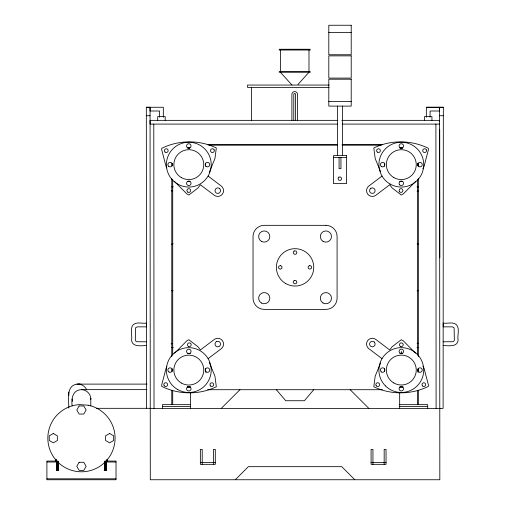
<?xml version="1.0" encoding="UTF-8"?>
<svg xmlns="http://www.w3.org/2000/svg" width="505" height="505" viewBox="0 0 505 505"><rect width="100%" height="100%" fill="white"/><g stroke="black" fill="none" stroke-linecap="round" stroke-linejoin="round"><path stroke-width="0.76" d="M439.59 121.238L439.602 107.268L443.333 107.275L443.106 408.394L439.369 408.394M146.993 384.109L76.893 384.109C65.606 385.927 69.021 400.402 68.806 408.128M68.806 395.655L68.813 392.114M90.818 398.982L90.799 399.588L90.799 398.376L90.818 398.982C90.887 393.067 84.739 388.32 79.045 389.961C72.038 391.716 71.331 399.973 72.12 405.9M172.123 163.652L172.123 165.621M172.123 369.098L172.123 371.068M205.491 165.621L205.491 163.652M205.491 371.068L205.491 369.098M384.633 163.652L384.633 165.621M384.633 369.073L384.633 371.042M417.995 165.621L417.995 163.652M417.995 371.042L417.995 369.073M172.066 165.76L172.066 163.519M205.548 163.519L205.548 165.76M209.215 172.401L214.928 158.602L216.323 147.978C199.418 139.67 178.568 139.917 161.745 148.319L161.733 149.865L166.095 166.555L166.877 167.925M172.066 371.2L172.066 368.959M205.548 368.959L205.548 371.2M384.576 165.76L384.576 163.519M418.052 163.519L418.052 165.76M380.631 362.988L375.196 376.118L373.801 386.742C390.706 395.049 411.55 394.803 428.379 386.394L428.385 384.854L424.023 368.164L422.855 366.112M384.576 371.175L384.576 368.934M418.052 368.934L418.052 371.175M166.877 366.794L166.095 368.164L161.733 384.854L161.745 386.394C178.568 394.803 199.418 395.049 216.323 386.742L214.928 376.118L209.215 362.319M422.855 168.607L424.023 166.555L428.385 149.865L428.379 148.319C411.55 139.917 390.706 139.67 373.801 147.978L375.196 158.602L380.631 171.732M313.744 389.715L304.401 400.736L285.723 400.736L276.38 389.715M297.944 84.468L308.984 72.259M174.629 353.172L186.755 340.9L188.807 339.695L197.96 346.72L200.428 349.933L214.284 339.455A5.789 5.789 0 0 1 222.396 340.578A5.789 5.789 0 0 1 221.272 348.69L208.104 358.651M415.489 181.548L403.369 193.819L401.317 195.025L392.164 187.999L389.696 184.78L375.84 195.265A5.789 5.789 0 0 1 367.728 194.135A5.789 5.789 0 0 1 368.852 186.023L382.02 176.068M221.278 408.394L239.957 389.715M235.286 479.75L248.359 466.677L341.759 466.677L354.838 479.75M171.618 244.224L173.032 243.606M417.086 290.924L418.506 290.306M189.93 147.896L187.69 147.896A2.241 2.241 0 0 1 187.69 144.013A2.241 2.241 0 0 1 191.048 145.958A2.241 2.241 0 0 1 187.69 147.896M187.69 181.377A2.241 2.241 0 0 1 191.048 183.315A2.241 2.241 0 0 1 187.69 185.259A2.241 2.241 0 0 1 187.69 181.377L189.93 181.377M402.434 147.896L400.194 147.896A2.241 2.241 0 0 1 400.194 144.013A2.241 2.241 0 0 1 403.558 145.958A2.241 2.241 0 0 1 400.194 147.896M400.194 181.377L402.434 181.377M189.93 353.342L187.69 353.342A2.241 2.241 0 0 1 187.69 349.46A2.241 2.241 0 0 1 191.048 351.398A2.241 2.241 0 0 1 187.69 353.342M187.69 386.817A2.241 2.241 0 0 1 191.048 388.762A2.241 2.241 0 0 1 187.69 390.7A2.241 2.241 0 0 1 187.69 386.817L189.93 386.817M402.434 353.317L400.194 353.317A2.241 2.241 0 0 1 400.194 349.435A2.241 2.241 0 0 1 403.558 351.379A2.241 2.241 0 0 1 400.194 353.317M400.194 386.792A2.241 2.241 0 0 1 403.558 388.736A2.241 2.241 0 0 1 400.194 390.674A2.241 2.241 0 0 1 400.194 386.792L402.434 386.792M417.054 191.408L418.475 190.839M171.195 343.867L172.659 343.286M187.462 353.721L189.792 353.399M399.966 353.696L402.302 353.374M187.822 147.952L189.792 147.952M400.332 147.952L402.302 147.952M189.792 181.32L187.822 181.32M402.302 181.32L400.332 181.32M187.822 353.399L190.158 353.721M400.332 353.374L401.317 353.241A19.064 19.064 0 0 1 402.7 353.563M189.792 386.761L187.822 386.761M402.302 386.735L400.332 386.735M328.805 32.528L351.215 32.528M279.145 49.256L310.253 49.256M279.145 50.027L310.253 50.027M279.145 71.495L310.253 71.495M279.145 72.259L310.253 72.259M329.134 85.055L247.564 85.055L247.564 87.378L329.134 87.378M328.805 101.436L351.215 101.436M146.557 408.394L146.324 107.275L150.061 107.268L150.294 479.75L439.83 479.75L439.59 120.354L341.765 120.354M426.34 117.274L426.34 107.268L443.333 107.275M146.324 107.275L163.323 107.268L163.323 117.274M426.34 107.268L439.602 107.268L439.602 111.005L430.071 111.005L430.071 117.236M146.33 115.721L150.067 115.721M337.82 120.354L150.054 120.354L150.054 124.091L337.403 124.091M342.131 124.091L439.59 124.091M208.009 144.815L337.207 144.815M341.935 144.815L382.108 144.815M209.146 145.004L337.624 145.004M342.352 145.004L380.978 145.004M333.477 157.478L346.55 157.478M171.769 186.869L173.322 186.869M417.004 186.869L418.525 186.869M146.507 341.797L136.685 341.715L135.561 340.856L135.296 339.808L135.561 327.795L137.291 326.855L146.494 326.855L146.494 323.118C142.208 323.85 136.798 321.489 133.194 324.747C129.589 328.932 132.55 335.162 131.559 340.048C132.026 347.434 141.69 345.641 146.507 345.534M443.156 341.797L452.972 341.715L454.096 340.856L454.361 339.808L454.096 327.795L452.373 326.855L443.169 326.855L443.169 323.118C447.455 323.85 452.865 321.489 456.469 324.747C460.074 328.932 457.113 335.162 458.098 340.048C457.637 347.434 447.967 345.641 443.15 345.534M171.769 347.667L173.322 347.667M417.004 347.667L418.525 347.667M81.456 389.639L146.816 389.639M207.587 389.715L382.367 389.715M190.454 404.656L162.433 404.656L162.433 408.394M399.67 404.656L427.691 404.656L427.691 408.394M162.433 406.525L190.454 406.525M399.67 406.525L427.691 406.525M96.322 408.318L150.761 408.318M150.294 408.394L439.83 408.394M57.898 461.071L46.902 461.071L46.902 479.75L116.017 479.75L116.017 461.071L105.021 461.071M46.902 462.006L58.681 462.006M104.238 462.006L116.017 462.006M200.352 462.466L215.3 462.466M371.087 462.466L386.035 462.466M106.195 470.408L106.195 461.848L106.227 470.408L104.365 470.408L104.396 462.624M46.902 478.816L116.017 478.816M439.596 115.721L443.327 115.721M76.893 384.109C80.989 383.611 85.13 386.028 86.715 389.841M78.294 384.109L80.421 384.122M171.195 190.663L172.659 191.243M417.054 343.122L418.475 343.69M417.086 243.606L418.506 244.224M171.618 290.306L173.032 290.924M208.104 176.068L221.272 186.023A5.789 5.789 0 0 1 222.396 194.135A5.789 5.789 0 0 1 214.284 195.265L200.428 184.78L197.96 187.999L188.807 195.025L186.755 193.819L174.629 181.548M382.02 358.651L368.852 348.69A5.789 5.789 0 0 1 367.728 340.578A5.789 5.789 0 0 1 375.84 339.455L389.696 349.933L392.164 346.72L401.317 339.695L403.369 340.9L415.489 353.172M350.167 389.715L368.846 408.394M280.408 72.259L291.978 85.055M205.181 368.694L205.617 370.083A16.81 16.81 0 0 1 205.478 372.273M72.12 398.982L72.436 401.399M435.91 124.091L436.093 408.394M439.722 129.69L439.83 257.746M153.791 124.091L154.025 408.394M431.939 120.354L431.939 116.617L424.471 116.617L424.471 120.354M418.348 178.675L418.348 356.625M418.348 390.296L418.348 404.656M417.414 179.629L417.414 355.091M417.414 390.498L417.414 404.656M401.317 351.392L401.317 353.241M399.67 392.858L399.67 408.394M384.166 464.335L384.166 449.393L386.035 449.393L386.035 464.335L371.087 464.335L371.087 449.393L372.955 449.393L372.955 464.335M342.44 106.107L342.44 155.609M340.944 157.478L340.944 168.683L339.076 168.683L339.076 157.478M337.586 106.107L337.586 155.609M308.984 50.027L308.984 71.495M297.502 120.177L297.502 94.372A2.803 2.803 0 0 0 294.699 91.569A2.803 2.803 0 0 0 291.896 94.372L291.896 120.177M295.633 120.114L295.583 94.132A0.915 0.915 0 0 0 293.809 94.132L293.765 120.114M280.408 50.027L280.408 71.495M251.402 87.378L251.402 120.455M213.432 464.335L213.432 449.393L215.3 449.393L215.3 464.335L200.352 464.335L200.352 449.393L202.221 449.393L202.221 464.335M190.454 392.858L190.454 408.394M172.71 179.629L172.71 355.091M172.71 390.498L172.71 404.656M171.776 178.65L171.776 356.625M171.776 390.296L171.776 404.656M165.192 120.354L165.192 116.617L157.718 116.617L157.718 120.354M159.586 117.236L159.586 111.005L150.061 111.005L150.061 107.268M107.161 459.203L107.161 461.071M106.618 459.828L106.618 461.071M106.107 461.848L106.107 470.408M105.955 461.848L105.955 470.408M105.76 461.848L105.76 470.408M105.539 461.848L105.539 470.408M105.299 461.848L105.299 470.408M105.053 461.848L105.053 470.408M104.832 461.848L104.832 470.408M104.636 461.848L104.636 470.408M104.484 461.848L104.484 470.408M90.799 400.231L90.799 405.9M58.555 462.624L58.523 470.408L56.693 470.408L56.724 461.848M58.435 462.624L58.435 470.408M58.283 461.848L58.283 470.408M58.088 461.848L58.088 470.408M57.867 461.848L57.867 470.408M57.62 461.848L57.62 470.408M57.381 461.848L57.381 470.408M57.153 461.848L57.153 470.408M56.964 461.848L56.964 470.408M56.812 461.848L56.812 470.408M56.301 459.203L56.301 461.071M55.758 459.203L55.758 461.071M205.554 163.178A16.81 16.81 0 0 1 205.554 166.101M403.091 386.95A15.219 15.219 0 0 1 399.79 387.127M418.127 370.058A16.81 16.81 0 0 1 417.982 372.248M190.587 386.975A15.213 15.213 0 0 1 187.279 387.146M418.064 163.178A16.81 16.81 0 0 1 418.064 166.101M402.775 181.383A16.81 16.81 0 0 1 399.853 181.383M384.564 166.101A16.81 16.81 0 0 1 384.564 163.178M399.853 147.889A16.81 16.81 0 0 1 402.775 147.889M79.127 405.963L76.792 410.009L79.127 414.049L83.792 414.049L86.128 410.009L83.792 405.963L79.127 405.963M79.127 462.283L76.792 466.33L79.127 470.376L83.792 470.376L86.128 466.33L83.792 462.283L79.127 462.283M294.125 250.966L293.19 252.588L294.125 254.204L295.993 254.204L296.921 252.588L295.993 250.966L294.125 250.966M338.924 177.066L337.99 178.682L338.924 180.298L340.793 180.298L341.727 178.682L340.793 177.066L338.924 177.066M294.131 280.515L293.197 282.131L294.131 283.747L295.999 283.747L296.934 282.131L295.999 280.515L294.131 280.515M370.948 188.22L370.367 188.662A2.803 2.803 0 0 0 373.75 193.068L374.325 192.626A2.803 2.803 0 0 0 370.948 188.22M216.374 341.645L215.793 342.093A2.803 2.803 0 0 0 219.176 346.499L219.757 346.058A2.803 2.803 0 0 0 216.374 341.645M280.288 265.497L278.672 266.432L278.672 268.3L280.288 269.234L281.904 268.3L281.904 266.432L280.288 265.497M309.836 265.485L308.214 266.419L308.214 268.288L309.836 269.222L311.452 268.288L311.452 266.419L309.836 265.485M53.296 433.498L49.256 435.834L49.256 440.505L53.296 442.841L57.343 440.505L57.343 435.834L53.296 433.498M109.623 433.498L105.577 435.834L105.577 440.505L109.623 442.841L113.663 440.505L113.663 435.834L109.623 433.498M351.215 25.25L328.805 25.25L328.805 54.755L351.215 54.755L351.215 25.25M351.215 55.866L328.805 55.866L328.805 78.098L351.215 78.098L351.215 55.866M351.215 79.209L328.805 79.209L328.805 106.107L351.215 106.107L351.215 79.209M346.55 155.609L333.477 155.609L333.477 183.631L346.55 183.631L346.55 155.609M325.883 225.331L264.241 225.331A11.211 11.211 0 0 0 253.03 236.536L253.03 298.184A11.211 11.211 0 0 0 264.241 309.388L325.883 309.388A11.211 11.211 0 0 0 337.094 298.184L337.094 236.536A11.211 11.211 0 0 0 325.883 225.331M88.186 405.225L79.43 404.606A33.627 33.627 0 0 0 51.895 454.191A33.627 33.627 0 0 0 108.474 458.187A33.627 33.627 0 0 0 88.186 405.225M219.757 188.662L219.176 188.22A2.803 2.803 0 0 0 215.793 192.626L216.374 193.068A2.803 2.803 0 0 0 219.757 188.662M374.325 342.093L373.75 341.645A2.803 2.803 0 0 0 370.367 346.058L370.948 346.499A2.803 2.803 0 0 0 374.325 342.093M426.365 149.909L426.119 149.486A1.894 1.894 0 0 0 422.938 149.777A1.894 1.894 0 0 0 424.547 152.535A1.894 1.894 0 0 0 426.365 149.909M376.225 385.788L375.979 385.359A1.894 1.894 0 0 1 377.797 382.74A1.894 1.894 0 0 1 379.406 385.498A1.894 1.894 0 0 1 376.225 385.788M214.164 149.909L213.912 149.486A1.894 1.894 0 0 0 210.736 149.777A1.894 1.894 0 0 0 212.34 152.535A1.894 1.894 0 0 0 214.164 149.909M164.207 385.788L163.961 385.359A1.894 1.894 0 0 1 165.779 382.74A1.894 1.894 0 0 1 167.389 385.498A1.894 1.894 0 0 1 164.207 385.788M177.602 184.047A22.416 22.416 0 0 0 211.223 164.636A22.416 22.416 0 0 0 177.602 145.225A22.416 22.416 0 0 0 177.602 184.047M177.602 389.494A22.416 22.416 0 0 0 211.223 370.083A22.416 22.416 0 0 0 177.602 350.666A22.416 22.416 0 0 0 177.602 389.494M385.466 385.908A22.416 22.416 0 0 0 422.969 375.859A22.416 22.416 0 0 0 395.516 348.406A22.416 22.416 0 0 0 385.466 385.908M261.439 241.39A5.606 5.606 0 0 0 269.84 236.536A5.606 5.606 0 0 0 261.439 231.681A5.606 5.606 0 0 0 261.439 241.39M323.08 241.39A5.606 5.606 0 0 0 331.488 236.536A5.606 5.606 0 0 0 323.08 231.681A5.606 5.606 0 0 0 323.08 241.39M323.08 303.032A5.606 5.606 0 0 0 331.488 298.184A5.606 5.606 0 0 0 323.08 293.329A5.606 5.606 0 0 0 323.08 303.032M261.439 303.032A5.606 5.606 0 0 0 269.84 298.184A5.606 5.606 0 0 0 261.439 293.329A5.606 5.606 0 0 0 261.439 303.032M285.723 283.539A18.679 18.679 0 0 0 313.744 267.36A18.679 18.679 0 0 0 285.723 251.181A18.679 18.679 0 0 0 285.723 283.539M181.333 177.577A14.942 14.942 0 0 0 203.755 164.636A14.942 14.942 0 0 0 181.333 151.696A14.942 14.942 0 0 0 181.333 177.577M206.368 166.581A2.241 2.241 0 0 0 209.726 164.636A2.241 2.241 0 0 0 206.368 162.698A2.241 2.241 0 0 0 206.368 166.581M168.544 166.221A2.241 2.241 0 0 0 172.293 165.217A2.241 2.241 0 0 0 169.547 162.471A2.241 2.241 0 0 0 168.544 166.221M393.843 382.998A14.942 14.942 0 0 0 416.259 370.058A14.942 14.942 0 0 0 393.843 357.117A14.942 14.942 0 0 0 393.843 382.998M418.872 371.996A2.241 2.241 0 0 0 422.237 370.058A2.241 2.241 0 0 0 418.872 368.113A2.241 2.241 0 0 0 418.872 371.996M381.515 371.996A2.241 2.241 0 0 0 384.879 370.058A2.241 2.241 0 0 0 381.515 368.113A2.241 2.241 0 0 0 381.515 371.996M181.333 383.024A14.942 14.942 0 0 0 203.755 370.083A14.942 14.942 0 0 0 181.333 357.136A14.942 14.942 0 0 0 181.333 383.024M169.005 372.021A2.241 2.241 0 0 0 172.369 370.083A2.241 2.241 0 0 0 169.005 368.139A2.241 2.241 0 0 0 169.005 372.021M206.368 372.021A2.241 2.241 0 0 0 209.726 370.083A2.241 2.241 0 0 0 206.368 368.139A2.241 2.241 0 0 0 206.368 372.021M393.843 177.577A14.942 14.942 0 0 0 416.259 164.636A14.942 14.942 0 0 0 393.843 151.696A14.942 14.942 0 0 0 393.843 177.577M390.106 184.047A22.416 22.416 0 0 0 423.733 164.636A22.416 22.416 0 0 0 390.106 145.225A22.416 22.416 0 0 0 390.106 184.047M418.872 166.581A2.241 2.241 0 0 0 422.237 164.636A2.241 2.241 0 0 0 418.872 162.698A2.241 2.241 0 0 0 418.872 166.581M399.733 184.899A2.241 2.241 0 0 0 403.482 183.896A2.241 2.241 0 0 0 400.736 181.15A2.241 2.241 0 0 0 399.733 184.899M381.515 166.581A2.241 2.241 0 0 0 384.879 164.636A2.241 2.241 0 0 0 381.515 162.698A2.241 2.241 0 0 0 381.515 166.581M377.241 152.03A1.868 1.868 0 0 0 380.322 151.033A1.868 1.868 0 0 0 377.917 148.868A1.868 1.868 0 0 0 377.241 152.03M399.689 191.85A1.868 1.868 0 0 0 402.82 191.01A1.868 1.868 0 0 0 400.528 188.725A1.868 1.868 0 0 0 399.689 191.85M187.873 192.146A1.868 1.868 0 0 0 190.675 190.53A1.868 1.868 0 0 0 187.873 188.914A1.868 1.868 0 0 0 187.873 192.146M165.04 152.03A1.868 1.868 0 0 0 168.114 151.033A1.868 1.868 0 0 0 165.716 148.868A1.868 1.868 0 0 0 165.04 152.03M188.384 346.361A1.868 1.868 0 0 0 191.187 344.745A1.868 1.868 0 0 0 188.384 343.122A1.868 1.868 0 0 0 188.384 346.361M210.585 386.016A1.868 1.868 0 0 0 213.659 385.018A1.868 1.868 0 0 0 211.26 382.853A1.868 1.868 0 0 0 210.585 386.016M422.603 386.016A1.868 1.868 0 0 0 425.677 385.018A1.868 1.868 0 0 0 423.278 382.853A1.868 1.868 0 0 0 422.603 386.016M400.402 346.361A1.868 1.868 0 0 0 403.198 344.745A1.868 1.868 0 0 0 400.402 343.122A1.868 1.868 0 0 0 400.402 346.361"/></g></svg>
